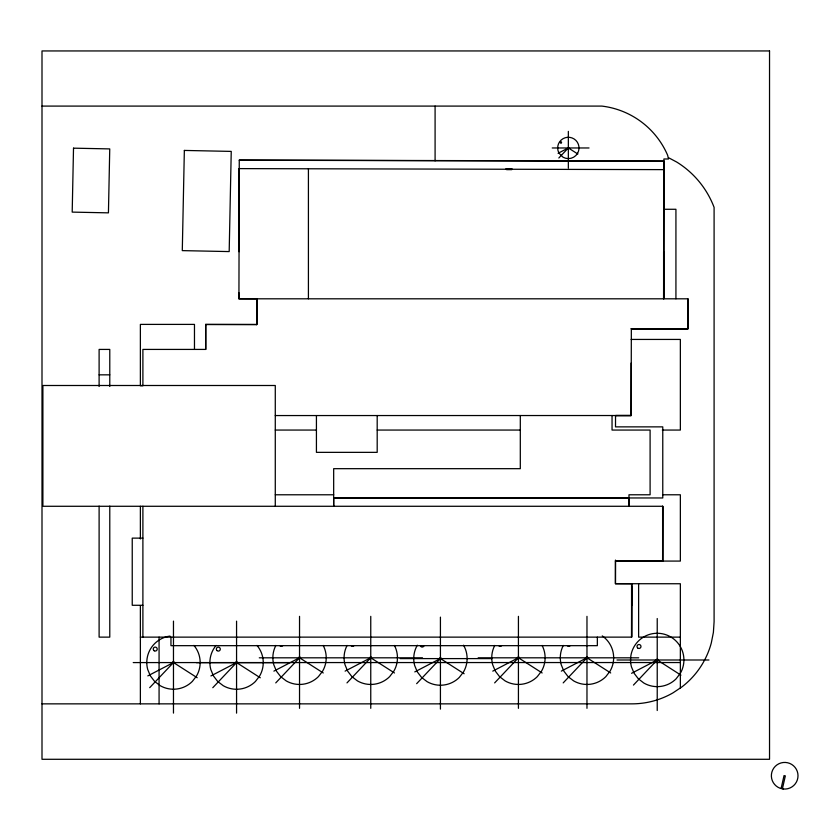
<?xml version="1.0" encoding="UTF-8"?>
<svg xmlns="http://www.w3.org/2000/svg" width="840" height="840" viewBox="0 0 840 840"><rect width="100%" height="100%" fill="white"/><g stroke="black" fill="none" stroke-linecap="round" stroke-linejoin="round"><path stroke-width="1.26" d="M631.134 363.048L631.134 415.527L275.279 415.558M194.471 349.419L194.471 324.397L140.375 324.397L140.375 385.76L142.895 385.76L142.895 349.419L205.727 349.419L205.727 324.397L256.736 324.524L256.798 298.862L238.928 298.809L239.264 160.083L663.947 161.102L663.6 298.809L663.6 251.748M615.531 415.558L615.51 426.867L662.771 426.867L662.771 497.963L333.669 497.963M520.307 415.517L520.307 468.678L333.669 468.678L333.669 506.279L333.669 497.763L628.981 497.963L628.961 506.279L628.981 494.781L650.097 494.781L650.097 430.059L612.045 430.059L612.045 415.517M631.649 605.598L631.68 586.509M615.447 560.081L615.447 583.706L631.691 583.748L631.565 637.13L631.565 583.706M680.358 687.939L680.358 583.748L615.447 583.706L615.5 560.962L662.613 561.078L662.75 506.279L42.893 506.279L42.893 385.497L275.279 385.497L275.279 506.279M238.938 292.772L238.938 298.809L687.95 298.809L687.876 328.829L631.344 328.692L631.134 415.558L615.457 415.527M781.095 788.55L784.035 775.593L785.337 775.887L782.397 788.844M558.831 157.994L568.344 147.945L577.825 154.025M149.698 687.666L173.471 662.54L197.19 677.733M212.783 687.708L236.565 662.582L260.284 677.786M275.751 682.899L299.534 657.773L323.253 672.966M346.983 682.899L370.755 657.773L394.475 672.966M416.651 683.676L440.423 658.55L464.142 673.754M494.644 682.899L518.427 657.773L542.147 672.966M563.188 682.899L586.971 657.773L610.691 672.966M633.454 685.073L657.226 659.946L680.946 675.15M558.086 153.279L568.344 147.945M147.829 675.885L173.471 662.54M210.914 675.938L236.565 662.582M273.893 671.118L299.534 657.773M345.114 671.118L370.755 657.773M414.781 671.905L440.423 658.55M492.786 671.118L518.427 657.773M561.32 671.118L586.971 657.773M631.586 673.302L657.226 659.946M615.846 415.558L631.071 415.527M42 106.092L601.871 106.092A82.173 82.173 0 0 1 667.663 155.316L668.504 158.991L663.904 158.991L663.904 298.809M552.237 147.966L589.029 147.966M506.541 169.649L511.791 169.649M663.904 209.276L675.927 209.276L675.927 298.809M205.727 324.524L256.662 324.524L256.736 298.862L256.736 324.765M687.95 328.692L631.344 328.692L641.582 328.766M631.134 328.829L687.95 328.829L687.95 298.809M631.134 339.433L680.358 339.433L680.358 430.059L662.308 430.059M99.11 374.84L109.778 374.84M275.279 430.059L316.428 430.059M377.192 430.059L520.307 430.059M275.279 494.781L333.669 494.781M662.707 494.781L680.358 494.781L680.358 561.078L615.447 561.078M333.68 497.753L628.961 497.753M142.895 538.125L132.237 538.125L132.237 605.283L142.895 605.283M140.375 637.13L631.691 637.13L631.691 583.748M680.358 637.13L638.621 637.13L638.621 583.748M259.276 657.815L422.489 657.815M478.17 657.815L638.694 657.815M400.176 658.602L492.156 658.602M616.98 659.999L708.96 659.999M133.224 662.582L680.358 662.54M196.308 662.634L288.288 662.634M42 703.857L631.932 703.857A82.173 82.173 0 0 0 673.019 692.843L681.954 686.879A82.173 82.173 0 0 0 711.302 642.957L713.391 632.415L714.095 621.684L714.095 207.375A91.224 91.224 0 0 0 676.809 162.109L668.504 157.689M239.264 160.22L663.936 161.238M239.243 168.609L663.925 169.628M505.691 168.977L512.232 169.008M628.981 497.963L629.013 506.478M662.728 506.279L662.75 560.962M662.613 506.279L662.613 561.078M657.226 618.524L657.226 710.504M597.345 637.13L597.345 645.666L170.951 645.666L170.951 637.13M586.971 616.35L586.971 708.33M568.344 131.376L568.344 168.168M518.427 616.35L518.427 708.33M440.423 617.127L440.423 709.107M435.089 106.092L435.089 160.86M377.192 415.527L377.192 452.351L316.428 452.351L316.428 415.538M370.755 616.35L370.755 708.33M308.417 168.777L308.417 298.809M299.534 616.35L299.534 708.33M239.043 168.683L239.043 251.727M236.565 621.159L236.565 713.139M205.727 324.397L205.727 349.419M173.471 621.117L173.471 713.097M159.075 637.13L159.075 703.857M142.895 506.279L142.895 637.13M140.375 506.279L140.375 538.986M140.375 605.724L140.375 703.857M109.778 386.463L109.778 349.419L99.11 349.419L99.11 386.463M109.778 506.111L109.778 637.13L99.11 637.13L99.11 506.111M570.139 645.708A1.984 1.984 0 0 1 567.336 645.708M602.27 635.901A26.691 26.691 0 0 1 610.082 671.118L605.84 676.641A26.691 26.691 0 0 1 573.625 680.883L568.102 676.641L563.861 671.118L561.194 664.671A26.691 26.691 0 0 1 563.304 645.435M501.596 645.708A1.984 1.984 0 0 1 498.792 645.708M542.094 645.435A26.691 26.691 0 0 1 541.538 671.118L537.295 676.641A26.691 26.691 0 0 1 505.082 680.883L499.558 676.641L495.317 671.118L492.65 664.671A26.691 26.691 0 0 1 494.76 645.435M424.106 645.603A1.984 1.984 0 0 1 420.273 645.603M463.544 645.204A26.691 26.691 0 0 1 463.544 671.895L459.302 677.418A26.691 26.691 0 0 1 427.088 681.66L421.554 677.418L417.312 671.895L414.645 665.458A26.691 26.691 0 0 1 417.312 645.204M353.923 645.708A1.984 1.984 0 0 1 351.12 645.708M394.433 645.435A26.691 26.691 0 0 1 393.876 671.118L389.634 676.641A26.691 26.691 0 0 1 357.42 680.883L351.887 676.641L347.644 671.118L344.978 664.671A26.691 26.691 0 0 1 347.088 645.435M282.702 645.708A1.984 1.984 0 0 1 279.899 645.708M323.201 645.435A26.691 26.691 0 0 1 322.644 671.118L318.402 676.641A26.691 26.691 0 0 1 286.188 680.883L280.665 676.641L276.423 671.118L273.756 664.671A26.691 26.691 0 0 1 275.867 645.435M256.998 645.425A26.691 26.691 0 0 1 259.675 675.927L255.434 681.461A26.691 26.691 0 0 1 223.22 685.692L217.686 681.461L213.454 675.927L210.788 669.49A26.691 26.691 0 0 1 216.122 645.425M193.914 645.383A26.691 26.691 0 0 1 196.591 675.885L192.35 681.408A26.691 26.691 0 0 1 160.136 685.65L154.602 681.408L150.36 675.885L147.693 669.449A26.691 26.691 0 0 1 169.995 636.079M73.511 148.166L72.198 212.111L108.433 212.856L109.746 148.911L73.511 148.166M184.349 150.434L182.291 250.625L229.184 251.58L231.242 151.4L184.349 150.434M172.526 662.277C173.733 666.057 175.455 659.621 172.526 662.277M235.609 662.329C236.817 666.099 238.539 659.663 235.609 662.329M298.578 657.51C299.786 661.29 301.518 654.853 298.578 657.51M369.8 657.51C371.018 661.29 372.74 654.853 369.8 657.51M439.478 658.298C440.685 662.067 442.407 655.63 439.478 658.298M560.28 142.349C561.246 145.383 562.632 140.217 560.28 142.349M567.956 147.84L568.722 148.05L567.956 147.84M517.471 657.51C518.679 661.29 520.412 654.853 517.471 657.51M586.016 657.51C587.223 661.29 588.956 654.853 586.016 657.51M656.282 659.694C657.489 663.474 659.211 657.027 656.282 659.694M577.584 153.279L575.883 155.495A10.678 10.678 0 0 1 563 157.185L559.094 153.279L558.033 150.707A10.678 10.678 0 0 1 569.73 137.361A10.678 10.678 0 0 1 577.584 153.279M680.348 673.292L676.106 678.825A26.691 26.691 0 0 1 643.892 683.067L638.358 678.825L634.116 673.292L631.449 666.855A26.691 26.691 0 0 1 660.712 633.497A26.691 26.691 0 0 1 680.348 673.292M769.534 50.946L42 50.946L42 759.287L769.534 759.287L769.534 50.946M783.457 789.012L780.066 788.235A13.325 13.325 0 0 1 775.31 766.279A13.325 13.325 0 0 1 797.223 771.246A13.325 13.325 0 0 1 783.457 789.012M637.591 647.892A1.984 1.984 0 0 0 640.909 647A1.984 1.984 0 0 0 638.484 644.574A1.984 1.984 0 0 0 637.591 647.892M216.919 650.528A1.984 1.984 0 0 0 220.238 649.635A1.984 1.984 0 0 0 217.812 647.21A1.984 1.984 0 0 0 216.919 650.528M154.245 650.79A1.984 1.984 0 0 0 157.216 649.078A1.984 1.984 0 0 0 154.245 647.356A1.984 1.984 0 0 0 154.245 650.79"/></g></svg>
